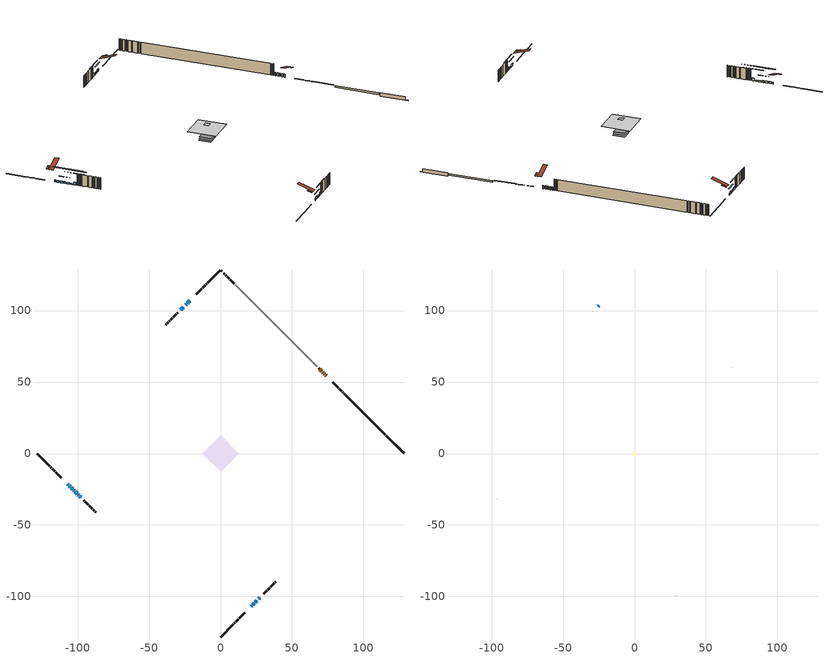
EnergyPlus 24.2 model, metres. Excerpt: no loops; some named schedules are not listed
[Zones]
conditioned space
 floor adiabatic (Floor2 construction): -4.8,0 0,4.8 4.8,0 0,-4.8 z0.61
 floor adiabatic (AdiabaticFloorConstruction): -12.67,0 0,12.67 12.67,0 0,-12.67 z5.49
 floor foundation (Slab1 construction): -5.38,0 0,5.38 5.38,0 0,-5.38 z-1.52
 floor foundation (Slab2 construction): -4.8,0.03 -0.03,4.8 4.8,-0.03 0.03,-4.8 z-0.65
 floor foundation (Slab3 construction): -1.49,0 0,1.49 1.49,0 0,-1.49 z0
 wall outside (RimJoist1 construction): 0,-128.34 8.91,-119.43 / -128.34,0 -119.43,-8.91 / 0,128.34 -8.91,119.43 / 95.48,32.85 86.58,41.76 z0.61:0.91
 wall outside (RimJoist3 construction): 9.56,-118.77 9.91,-118.42 / -118.77,-9.56 -118.42,-9.91 / -9.56,118.77 -9.91,118.42 / 85.92,42.42 85.57,42.76 z0.61:0.91
 wall outside (RimJoist4 construction): 10.57,-117.77 12.54,-115.8 / -117.77,-10.57 -115.8,-12.54 / -10.57,117.77 -12.54,115.8 / 84.92,43.42 82.95,45.39 z0.61:0.91
 wall outside (RimJoist5 construction): 13.19,-115.14 17.13,-111.21 / -115.14,-13.19 -111.21,-17.13 / -13.19,115.14 -17.13,111.21 / 82.29,46.05 78.36,49.98 z0.61:0.91
 wall outside (AdiabaticWallConstruction 1): 74.03,54.3 73.68,54.65 / 73.03,55.31 72.51,55.82 / 71.86,56.48 71.64,56.7 / 70.98,57.35 70.6,57.73 / 69.95,58.39 69.57,58.77 z0.61:2.64
 wall outside (AdiabaticWallConstruction): 21.45,-106.88 21.78,-106.56 / -101.56,-26.77 -100.27,-28.07 z0.61:1.53; -21.45,106.88 -22.07,106.27 / -106.88,-21.45 -106.56,-21.78 / -105.9,-22.43 -104.93,-23.4 / -104.27,-24.06 -103.3,-25.03 / -102.65,-25.69 -102.22,-26.12 / -23.92,104.42 -24.24,104.09 / -25.88,102.46 -26.26,102.08 / 25.15,-103.19 25.38,-102.96 / 26.03,-102.3 26.08,-102.25 z0.61:1.83; -22.72,105.61 -23.26,105.07 / 22.43,-105.9 23.51,-104.82 / -26.91,101.42 -27.88,100.45 / -98.31,-30.03 -97.59,-30.75 z0.61:2.44; 24.17,-104.17 24.49,-103.84 z0.61:1.07; -99.61,-28.72 -98.96,-29.37 z0.61:1.22; 26.74,-101.6 27.38,-100.95 z0.61:2.74
 wall outside (Wall10 construction): 28.04,-100.3 28.08,-100.25 / -96.93,-31.4 -96.89,-31.44 / -28.54,99.8 -28.58,99.76 / 68.91,59.42 68.87,59.47 z0.61:7.93
 wall outside (Wall1 construction): 29.4,-98.94 29.69,-98.64 / -95.57,-32.76 -95.28,-33.06 / -29.9,98.44 -30.19,98.14 / 9.74,118.6 9.44,118.89 z0.61:7.93
 wall outside (Wall2 construction): 30.35,-97.98 32.44,-95.89 / -94.62,-33.71 -92.53,-35.8 / -30.85,97.49 -32.94,95.4 / 8.78,119.55 6.69,121.64 z0.61:7.93
 wall outside (Wall3 construction): 33.1,-95.24 34.43,-93.9 / -91.87,-36.46 -90.54,-37.79 / -33.6,94.74 -34.93,93.41 / 6.04,122.3 4.7,123.63 z0.61:7.93
 wall outside (Wall4 construction): 35.09,-93.25 35.35,-92.99 / -89.88,-38.45 -89.62,-38.71 / -35.59,92.75 -35.85,92.49 / 4.05,124.29 3.79,124.55 z0.61:7.93
 wall outside (Wall6 construction): 36,-92.33 36.75,-91.58 / -88.97,-39.37 -88.22,-40.11 / -36.5,91.83 -37.25,91.09 / 3.13,125.2 2.38,125.95 z0.61:7.93
 wall outside (Wall8 construction): 37.41,-90.93 37.67,-90.67 / -87.56,-40.77 -87.3,-41.03 / -37.91,90.43 -38.17,90.17 / 1.73,126.61 1.47,126.87 z0.61:7.93
 wall outside (Wall9 construction): 38.32,-90.01 38.48,-89.86 / -86.65,-41.69 -86.49,-41.84 / -38.82,89.51 -38.98,89.36 / 0.81,127.53 0.66,127.68 z0.61:7.93
 wall foundation (FoundationWall1 construction): 115.98,12.36,-1.52 115.98,12.36,0.61 127.1,1.24,0.61 127.1,1.24,-1.29 128.34,0,-1.29 128.34,0,-1.52
 wall foundation (FoundationWall2 construction): 115.32,13.01 96.14,32.19 z-0.65:0.35
 wall adiabatic (Wall12 construction): 67.55,60.78 10.39,117.94 z0.61:7.93
 window (WindowConstruction): 21.45,-106.88 21.78,-106.56 z0.61:1.52
 window (WindowConstruction 14): -21.45,106.88 -22.06,106.27 z0.61:1.83
 window (WindowConstruction 15): -106.88,-21.45 -106.56,-21.78 z0.61:1.83
 window (WindowConstruction 5): -105.9,-22.43 -104.93,-23.4 z0.61:1.83
 window (WindowConstruction 6): -104.27,-24.06 -103.3,-25.03 z0.61:1.83
 window (WindowConstruction 7): -22.72,105.61 -23.26,105.07 z0.61:2.44
 window (WindowConstruction 8): 22.43,-105.9 23.51,-104.82 z0.61:2.44
 window (WindowConstruction 9): -102.65,-25.69 -102.22,-26.12 z0.61:1.83
 window (WindowConstruction 10): -23.92,104.42 -24.24,104.09 z0.61:1.83
 window (WindowConstruction 1): 24.17,-104.17 24.49,-103.84 z0.61:1.07
 window (WindowConstruction 16): -101.56,-26.78 -100.27,-28.07 z0.61:1.52
 window (WindowConstruction 17): -99.61,-28.73 -98.96,-29.37 z0.61:1.22
 window (WindowConstruction 11): -25.88,102.46 -26.26,102.08 z0.61:1.83
 window (WindowConstruction 12): 25.15,-103.19 25.38,-102.96 z0.61:1.83
 window (WindowConstruction 13): 26.03,-102.3 26.08,-102.26 z0.61:1.83
 window (WindowConstruction 2): -26.91,101.42 -27.88,100.45 z0.61:2.44
 window (WindowConstruction 3): 26.74,-101.6 27.38,-100.95 z0.61:2.74
 window (WindowConstruction 4): -98.31,-30.03 -97.59,-30.75 z0.61:2.44
 door (Door): 74.03,54.31 73.68,54.65 z0.61:2.64
 door (Door 1): 73.03,55.31 72.52,55.82 z0.61:2.64
 door (Door 2): 71.86,56.48 71.64,56.7 z0.61:2.64
 door (Door 3): 70.98,57.35 70.6,57.73 z0.61:2.64
 door (Door 4): 69.95,58.39 69.57,58.77 z0.61:2.64
 ceiling adiabatic (AdiabaticFloorConstruction): 0,-12.67 12.67,0 0,12.67 -12.67,0 z5.49
 roof outside (Roof2 construction): 20.8,-107.54,7.93 13.8,-100.54,11.22 11.96,-102.39,11.22 18.95,-109.38,7.93; -107.54,-20.8,7.93 -100.54,-13.8,11.22 -102.39,-11.96,11.22 -109.38,-18.95,7.93; -20.8,107.54,7.93 -13.8,100.54,11.22 -11.96,102.39,11.22 -18.95,109.38,7.93; 74.69,53.65,7.93 67.69,46.65,11.22 69.53,44.81,11.22 76.53,51.8,7.93
attic - vented
 floor to conditioned space (Floor1 construction Reversed): -2,0 0,2 2,0 0,-2 z7.93
 wall outside (AdiabaticWallConstruction): -24.9,103.44 -25.22,103.11 z0.61:1.83
 wall outside (Wall11 construction): 28.74,-99.6 28.74,-99.59 / -96.23,-32.1 -96.23,-32.11 / -29.24,99.1 -29.24,99.09 / 68.21,60.12 68.21,60.13 z0.61:7.93
 window (WindowConstruction 18): -24.9,103.44 -25.22,103.11 z0.61:1.83
 roof outside (Roof1 construction): 18.3,-110.04,7.93 16.35,-108.09,8.84 15.84,-108.6,8.84 17.78,-110.55,7.93; -110.04,-18.3,7.93 -108.09,-16.35,8.84 -108.6,-15.84,8.84 -110.55,-17.78,7.93; -18.3,110.04,7.93 -16.35,108.09,8.84 -15.84,108.6,8.84 -17.78,110.55,7.93; 77.19,51.15,7.93 75.24,49.2,8.84 75.75,48.69,8.84 77.7,50.64,7.93
shading: 21.92,-106.42 21.31,-107.02 21.6,-107.31 22.21,-106.71 z1.73; -25.36,102.98 -20.62,107.71 -20.91,108 -25.65,103.27 z5.41; 25.61,-102.72 20.33,-108 20.63,-108.29 25.9,-103.02 z5.41; -100.12,-28.22 -104.75,-23.59 -105.04,-23.88 -100.41,-28.51 z4.8; 24.63,-103.7 24.03,-104.31 24.32,-104.6 24.93,-103.99 z1.27; -94.11,-34.23 -107.72,-20.62 -108.01,-20.91 -94.4,-34.52 z10.24; -92.8,-35.53 -105.77,-22.57 -106.06,-22.86 -93.09,-35.82 z9.93; -31.93,96.41 -22.87,105.47 -23.16,105.76 -32.22,96.7 z8.16; 31.43,-96.91 22.69,-105.64 22.98,-105.94 31.72,-97.2 z8.46; -93.54,-34.79 -102.35,-25.98 -102.64,-26.27 -93.83,-35.08 z8.16
[Building]
Building 1: Terrain=Suburbs
[Site:Location]
Erieau AUT_ON: Latitude {deg}=42.25; Longitude {deg}=-81.9; Time Zone {hr}=-5; Elevation {m}=178; Keep Site Location Information=Yes
[Site:GroundTemperature:Shallow]
5.2292, 3.30147, 3.1471, 4.0619, 7.73432, 11.3896, 14.5586, 16.5661, 16.7366, 15.1039, 12.0157, 8.47254
[Site:WaterMainsTemperature]
Calculation Method=Schedule; Temperature Schedule=mains temperature schedule
[Material] Roughness=Rough; Thermal Absorptance=0.9
Name | Thickness {m} | Conductivity {W/m-K} | Density {kg/m3} | Specific Heat {J/kg-K} | Solar Absorptance | Visible Absorptance
asphalt or fiberglass shingles | 0.00635 | 0.162714 | 1121.4 | 1465.45 | 0.4 | 0.4
ceiling loosefill ins | 0.0846667 | 0.0480833 | 16.02 | 1046.75 | 0.7 | 0.7
ceiling stud and cavity | 0.1397 | 0.106636 | 65.682 | 1177.47 | 0.7 | 0.7
concrete 4.0 in. | 0.1016 | 1.803125 | 2242.8 | 837.4 | 0.7 | 0.7
concrete 8.0 in. | 0.2032 | 1.803125 | 2242.8 | 837.4 | 0.7 | 0.7
door material | 0.04445 | 0.053851 | 512.64 | 1214.23 | 0.7 | 0.7
door material 1 | 0.04445 | 0.188738 | 512.64 | 1214.23 | 0.7 | 0.7
exterior vertical ins | 0.0163587 | 0.029427 | 32.04 | 1214.23 | 0.7 | 0.7
exterior vertical ins 1 | 0.00108814 | 0.029427 | 32.04 | 1214.23 | 0.7 | 0.7
floor covering | 0.0127 | 9.015625 | 54.468 | 1339.84 | 0.6 | 0.6
floor covering 1 | 0.0127 | 0.0433444 | 54.468 | 1339.84 | 0.6 | 0.6
floor rigid ins; wall rigid ins | 0.512978 | 0.029427 | 32.04 | 1214.23 | 0.7 | 0.7
floor stud and cavity | 0.0889 | 0.259977 | 50.32683 | 1063.81 | 0.7 | 0.7
floor stud and cavity 1 | 0.1397 | 1.75129 | 37.0049 | 1207.88 | 0.7 | 0.7
furniture material conditioned space 1 | 0.1524 | 0.115458 | 640.8 | 1214.23 | 0.6 | 0.6
gypsum board | 0.0127 | 0.160291 | 801 | 837.4 | 0.6 | 0.6
gypsum board 1 | 0.0127 | 0.160291 | 801 | 837.4 | 0.7 | 0.7
osb sheathing 0.5 in. | 0.0127 | 0.115458 | 512.64 | 1214.23 | 0.7 | 0.7
osb sheathing 0.5 in. 1 | 0.0127 | 0.115458 | 512.64 | 1214.23 | 0.74 | 0.74
osb sheathing 0.75 in. | 0.01905 | 0.115458 | 512.64 | 1214.23 | 0.7 | 0.7
osb sheathing 2.0 in. | 0.0508 | 0.115458 | 512.64 | 1214.23 | 0.7 | 0.7
rim joist rigid ins | 0.051816 | 0.029427 | 32.04 | 1214.23 | 0.7 | 0.7
rim joist stud and cavity | 0.0508 | 0.177588 | 50.32683 | 1063.81 | 0.6 | 0.6
rim joist stud and cavity 1 | 0.0508 | 0.107068 | 50.32683 | 1063.81 | 0.6 | 0.6
rim joist stud and cavity 2 | 0.0508 | 0.315026 | 125.044 | 1163.47 | 0.6 | 0.6
rim joist stud and cavity 3 | 0.0508 | 0.194335 | 50.32683 | 1063.81 | 0.6 | 0.6
roof stud and cavity | 0.2032 | 4.30861 | 78.34581 | 1123.46 | 0.7 | 0.7
wall stud and cavity | 0.1397 | 0.435945 | 139.0536 | 1170.24 | 0.7 | 0.7
wall stud and cavity 1 | 0.1397 | 0.445742 | 139.0536 | 1170.24 | 0.7 | 0.7
wall stud and cavity 10 | 0.0889 | 0.380278 | 52.3479 | 1209.89 | 0.7 | 0.7
wall stud and cavity 11 | 0.0889 | 0.391764 | 83.0341 | 1211.67 | 0.7 | 0.7
wall stud and cavity 2 | 0.1397 | 1.417 | 139.0536 | 1170.24 | 0.7 | 0.7
wall stud and cavity 3 | 0.1397 | 1.08697 | 139.0536 | 1170.24 | 0.7 | 0.7
wall stud and cavity 4 | 0.1397 | 1.36813 | 139.0536 | 1170.24 | 0.7 | 0.7
wall stud and cavity 5 | 0.1397 | 0.413238 | 139.0536 | 1170.24 | 0.7 | 0.7
wall stud and cavity 6 | 0.1397 | 1.10207 | 139.0536 | 1170.24 | 0.7 | 0.7
wall stud and cavity 7 | 0.1397 | 0.901667 | 139.0536 | 1170.24 | 0.7 | 0.7
wall stud and cavity 8 | 0.0889 | 6.9971 | 50.32683 | 1063.81 | 0.6 | 0.6
wall stud and cavity 9 | 0.1397 | 0.534134 | 139.0536 | 1170.24 | 0.7 | 0.7
wood siding | 0.0254 | 0.102417 | 544.68 | 1172.36 | 0.74 | 0.74
wood siding 1 | 0.00254 | 0.102417 | 544.68 | 1172.36 | 0.74 | 0.74
wood siding 2; wood siding 3; wood siding 4 | 0.0254 | 0.102417 | 544.68 | 1172.36 | 0.7 | 0.7
[WindowMaterial:SimpleGlazingSystem]
Name | U-Factor {W/m2-K} | Solar Heat Gain Coefficient
WindowMaterial | 3.05136 | 0.42
WindowMaterial 1 | 3.0911 | 0.3
WindowMaterial 10 | 3.02751 | 0.48
WindowMaterial 11 | 5.16812 | 0.65
WindowMaterial 12 | 4.196042 | 0.44
WindowMaterial 13 | 2.958238 | 0.63
WindowMaterial 14 | 2.97868 | 0.61
WindowMaterial 15 | 3.02581 | 0.51
WindowMaterial 2 | 2.94631 | 0.61
WindowMaterial 3 | 3.026374 | 0.49
WindowMaterial 4 | 2.961077 | 0.59
WindowMaterial 5 | 2.96732 | 0.58
WindowMaterial 6 | 3.029213 | 0.48
WindowMaterial 7 | 2.97981 | 0.56
WindowMaterial 8 | 3.01842 | 0.5
WindowMaterial 9 | 3.0383 | 0.46
[Construction]
AdiabaticFloorConstruction: floor stud and cavity 1, floor rigid ins, osb sheathing 0.75 in., floor covering 1
AdiabaticWallConstruction: wood siding 3, wall rigid ins, wall stud and cavity 10, gypsum board
AdiabaticWallConstruction 1: wood siding 4, wall rigid ins, wall stud and cavity 10, gypsum board
Door; Door 2; Door 3; Door 4: door material
Door 1: door material 1
Floor1 construction Reversed: gypsum board, ceiling stud and cavity, ceiling loosefill ins
Floor2 construction: floor stud and cavity, floor covering
FoundationWall1 construction: concrete 8.0 in., gypsum board 1
FoundationWall2 construction: concrete 8.0 in.
furniture construction conditioned space 1: furniture material conditioned space 1
PartitionWallConstruction: gypsum board, wall stud and cavity 11, gypsum board
RimJoist1 construction: wood siding 2, rim joist stud and cavity
RimJoist3 construction: wood siding 2, rim joist stud and cavity 1
RimJoist4 construction: wood siding 2, rim joist rigid ins, osb sheathing 2.0 in., rim joist stud and cavity 2
RimJoist5 construction: wood siding 2, rim joist stud and cavity 3
Roof1 construction: asphalt or fiberglass shingles
Roof2 construction: asphalt or fiberglass shingles, osb sheathing 0.75 in., roof stud and cavity, gypsum board
Slab1 construction; Slab2 construction; Slab3 construction: concrete 4.0 in.
Wall1 construction: wood siding, osb sheathing 0.5 in., wall stud and cavity, gypsum board
Wall10 construction: wood siding, osb sheathing 0.5 in., wall stud and cavity 7, gypsum board
Wall11 construction: wood siding 1, wall stud and cavity 8
Wall12 construction: osb sheathing 0.5 in. 1, wall stud and cavity 9, gypsum board
Wall2 construction: wood siding, osb sheathing 0.5 in., wall stud and cavity 1, gypsum board
Wall3 construction: wood siding, osb sheathing 0.5 in., wall stud and cavity 2, gypsum board
Wall4 construction: wood siding, osb sheathing 0.5 in., wall stud and cavity 3, gypsum board
Wall6 construction: wood siding, osb sheathing 0.5 in., wall stud and cavity 4, gypsum board
Wall8 construction: wood siding, osb sheathing 0.5 in., wall stud and cavity 5, gypsum board
Wall9 construction: wood siding, osb sheathing 0.5 in., wall stud and cavity 6, gypsum board
WindowConstruction: WindowMaterial
WindowConstruction 1: WindowMaterial 1
WindowConstruction 10; WindowConstruction 17: WindowMaterial 9
WindowConstruction 11: WindowMaterial 10
WindowConstruction 12: WindowMaterial 11
WindowConstruction 13: WindowMaterial 12
WindowConstruction 14: WindowMaterial 13
WindowConstruction 15; WindowConstruction 18: WindowMaterial 14
WindowConstruction 16: WindowMaterial 15
WindowConstruction 2: WindowMaterial 2
WindowConstruction 3: WindowMaterial 3
WindowConstruction 4: WindowMaterial 4
WindowConstruction 5: WindowMaterial 5
WindowConstruction 6: WindowMaterial 6
WindowConstruction 7; WindowConstruction 8: WindowMaterial 7
WindowConstruction 9: WindowMaterial 8
[Zone] Multiplier=1; Part of Total Floor Area=Yes
Name | Volume {m3}
attic - vented | 1.19033
conditioned space | 1165.9
[Space]
Name | Zone | Volume {m3}
attic - vented 1 | attic - vented | 1.19033
conditioned space 1 | conditioned space | 1165.9
[ZoneInfiltration:EffectiveLeakageArea]
infil attic - vented 1: Zone or Space=attic - vented 1; Schedule=Always On Discrete; Effective Air Leakage Area {cm2}=383.52; Stack Coefficient=0.000572606; Wind Coefficient=1.61677e-05
[ZoneMixing]
whole house fan mix: Zone or Space=attic - vented; Schedule=Always On Continuous; Design Flow Rate Calculation Method=Flow/Zone; Design Flow Rate {m3/s}=0; Source Zone or Space=conditioned space
[SurfaceProperty:ExposedFoundationPerimeter] Exposed Perimeter Calculation Method=TotalExposedPerimeter
Name | Total Exposed Perimeter {m}
Slab1 | 17.474
Slab2 | 27.127
Slab3 | 4.26699
[InternalMass] Zone or ZoneList=conditioned space; Space or SpaceList=conditioned space 1
Name | Construction | Surface Area {m2}
furniture mass conditioned space 1 | furniture construction conditioned space 1 | 190.148
partition wall mass | PartitionWallConstruction | 429.38
[Lights]
interior lighting: Zone or ZoneList or Space or SpaceList=conditioned space 1; Schedule=interior lighting schedule; Design Level Calculation Method=LightingLevel; Lighting Level {W}=343.2; Return Air Fraction=0; Fraction Radiant=0.6; Fraction Visible=0.2; Fraction Replaceable=1
[People]
occupants: Zone or ZoneList or Space or SpaceList=conditioned space 1; Number of People Schedule=occupants schedule; Number of People Calculation Method=People; Number of People=3; Fraction Radiant=0.314171; Sensible Heat Fraction=0.56303; Activity Level Schedule=occupants activity schedule; Carbon Dioxide Generation Rate {m3/s-W}=0; Enable ASHRAE 55 Comfort Warnings=No; Mean Radiant Temperature Calculation Type=EnclosureAveraged
[ElectricEquipment] Zone or ZoneList or Space or SpaceList=conditioned space 1; Design Level Calculation Method=EquipmentLevel
Name | Schedule | Design Level {W} | Fraction Latent | Fraction Radiant | Fraction Lost
clothes dryer | clothes dryer schedule | 140.772 | 0.015 | 0.081 | 0.85
clothes washer | clothes washer schedule | 32.1985 | 0.03 | 0.162 | 0.7
cooking range | cooking range schedule | 208.969 | 0.08 | 0.432 | 0.2
dishwasher | dishwasher schedule | 66.8632 | 0.3 | 0.18 | 0.4
fridge | fridge schedule | 72.9452 | 0 | 0.6 | 0
mech vent bath fan 0 | mech vent bath fan 0 schedule | 50.2 | 0 | 0 | 1
mech vent house fan | mech vent house fan schedule | 0 | 0 | 0 | 1
mech vent house fan cfis | mech vent house fan cfis schedule | 0 | 0 | 0 | 0
mech vent range fan 0 | mech vent range fan 0 schedule | 57 | 0 | 0 | 1
misc plug loads | misc plug loads schedule | 494.7 | 0.045 | 0.513 | 0.1
whole house fan | Always On Discrete | 0 | 0 | 0 | 1
[OtherEquipment] Zone or ZoneList or Space or SpaceList=conditioned space 1; Design Level Calculation Method=EquipmentLevel
Name | Fuel Type | Schedule | Design Level {W} | Fraction Latent | Fraction Radiant | Fraction Lost
clothes dryer 1 | Electricity | clothes dryer schedule | 0 | 0.015 | 0.081 | 0.85
cooking range 1 | Electricity | cooking range schedule | 0 | 0.08 | 0.432 | 0.2
general water use latent | None | general water use schedule | 59.3978 | 1 | 0 | 0
general water use sensible | None | general water use schedule | -58.539 | 0 | 0.6 | 0
mech vent house fan latent load | None | Always On Discrete | 0 | 1 | 0 | 0
mech vent house fan sensible load | None | Always On Discrete | 0 | 0 | 0 | 0
water heater energy adjustment1 | NaturalGas | Always On Discrete | 0.01 | 0 | 0 | 1
[ZoneInfiltration:DesignFlowRate] Zone or ZoneList or Space or SpaceList=conditioned space 1; Schedule=Always On Discrete; Design Flow Rate Calculation Method=Flow/Zone; Design Flow Rate {m3/s}=0
infil flow; natural vent flow; whole house fan flow
[Foundation:Kiva] Initial Indoor Air Temperature {C}=18; Wall Depth Below Slab {m}=0.2032
Name | Wall Height Above Grade {m} | Custom Block Material Name 1 | Custom Block Depth 1 {m} | Custom Block X Position 1 {m} | Custom Block Z Position 1 {m}
Foundation Kiva 1 | 0.609996 | exterior vertical ins | 2.13 | 0.2159 | 0
Foundation Kiva 2 | 0.350002 | exterior vertical ins 1 | 0.999988 | 0.2032 | 0
Foundation Kiva 3 | 0.1016
[Foundation:Kiva:Settings]
Soil Conductivity {W/m-K}=0.849921; Soil Density {kg/m3}=1842.3; Soil Specific Heat {J/kg-K}=418.7; Ground Solar Absorptivity=0.9; Ground Thermal Absorptivity=0.9; Ground Surface Roughness {m}=0.03; Far-Field Width {m}=40; Deep-Ground Boundary Condition=ZeroFlux; Deep-Ground Depth {m}=40; Minimum Cell Dimension {m}=0.2; Maximum Cell Growth Coefficient=3; Simulation Timestep=Timestep
[Exterior:Lights]
exterior lighting: Schedule=exterior lighting schedule; Design Level {W}=75.6
[Schedule:Constant]
Name | Hourly Value
Always On Continuous; mech vent house fan schedule; mech vent house fan cfis schedule; Always On Discrete | 1
occupants activity schedule | 117.228
fridge schedule | 0
[Schedule:Week:Daily]
interior lighting schedule Week Rule - Jan1-Jan27: interior lighting schedule day, interior lighting schedule day, interior lighting schedule day, interior lighting schedule day, interior lighting schedule day, interior lighting schedule day, interior lighting schedule day, interior lighting schedule default day, interior lighting schedule default day, interior lighting schedule default day, interior lighting schedule default day, interior lighting schedule default day
interior lighting schedule Week Rule - Jan28-Feb3: interior lighting schedule day, interior lighting schedule day, interior lighting schedule day, interior lighting schedule day, interior lighting schedule day 1, interior lighting schedule day 1, interior lighting schedule day 1, interior lighting schedule default day, interior lighting schedule default day, interior lighting schedule default day, interior lighting schedule default day, interior lighting schedule default day
interior lighting schedule Week Rule - Feb4-Feb24: interior lighting schedule day 1, interior lighting schedule day 1, interior lighting schedule day 1, interior lighting schedule day 1, interior lighting schedule day 1, interior lighting schedule day 1, interior lighting schedule day 1, interior lighting schedule default day, interior lighting schedule default day, interior lighting schedule default day, interior lighting schedule default day, interior lighting schedule default day
interior lighting schedule Week Rule - Feb25-Mar3: interior lighting schedule day 1, interior lighting schedule day 1, interior lighting schedule day 1, interior lighting schedule day 1, interior lighting schedule day 2, interior lighting schedule day 2, interior lighting schedule day 2, interior lighting schedule default day, interior lighting schedule default day, interior lighting schedule default day, interior lighting schedule default day, interior lighting schedule default day
interior lighting schedule Week Rule - Mar4-Mar31: interior lighting schedule day 2, interior lighting schedule day 2, interior lighting schedule day 2, interior lighting schedule day 2, interior lighting schedule day 2, interior lighting schedule day 2, interior lighting schedule day 2, interior lighting schedule default day, interior lighting schedule default day, interior lighting schedule default day, interior lighting schedule default day, interior lighting schedule default day
interior lighting schedule Week Rule - Apr1-Apr28: interior lighting schedule day 3, interior lighting schedule day 3, interior lighting schedule day 3, interior lighting schedule day 3, interior lighting schedule day 3, interior lighting schedule day 3, interior lighting schedule day 3, interior lighting schedule default day, interior lighting schedule default day, interior lighting schedule default day, interior lighting schedule default day, interior lighting schedule default day
interior lighting schedule Week Rule - Apr29-May5: interior lighting schedule day 3, interior lighting schedule day 3, interior lighting schedule day 4, interior lighting schedule day 4, interior lighting schedule day 4, interior lighting schedule day 4, interior lighting schedule day 4, interior lighting schedule default day, interior lighting schedule default day, interior lighting schedule default day, interior lighting schedule default day, interior lighting schedule default day
interior lighting schedule Week Rule - May6-May26: interior lighting schedule day 4, interior lighting schedule day 4, interior lighting schedule day 4, interior lighting schedule day 4, interior lighting schedule day 4, interior lighting schedule day 4, interior lighting schedule day 4, interior lighting schedule default day, interior lighting schedule default day, interior lighting schedule default day, interior lighting schedule default day, interior lighting schedule default day
interior lighting schedule Week Rule - May27-Jun2: interior lighting schedule day 4, interior lighting schedule day 4, interior lighting schedule day 4, interior lighting schedule day 4, interior lighting schedule day 4, interior lighting schedule day 5, interior lighting schedule day 5, interior lighting schedule default day, interior lighting schedule default day, interior lighting schedule default day, interior lighting schedule default day, interior lighting schedule default day
interior lighting schedule Week Rule - Jun3-Jun30: interior lighting schedule day 5, interior lighting schedule day 5, interior lighting schedule day 5, interior lighting schedule day 5, interior lighting schedule day 5, interior lighting schedule day 5, interior lighting schedule day 5, interior lighting schedule default day, interior lighting schedule default day, interior lighting schedule default day, interior lighting schedule default day, interior lighting schedule default day
interior lighting schedule Week Rule - Jul1-Jul28: interior lighting schedule day 6, interior lighting schedule day 6, interior lighting schedule day 6, interior lighting schedule day 6, interior lighting schedule day 6, interior lighting schedule day 6, interior lighting schedule day 6, interior lighting schedule default day, interior lighting schedule default day, interior lighting schedule default day, interior lighting schedule default day, interior lighting schedule default day
interior lighting schedule Week Rule - Jul29-Aug4: interior lighting schedule day 6, interior lighting schedule day 6, interior lighting schedule day 6, interior lighting schedule day 7, interior lighting schedule day 7, interior lighting schedule day 7, interior lighting schedule day 7, interior lighting schedule default day, interior lighting schedule default day, interior lighting schedule default day, interior lighting schedule default day, interior lighting schedule default day
interior lighting schedule Week Rule - Aug5-Aug25: interior lighting schedule day 7, interior lighting schedule day 7, interior lighting schedule day 7, interior lighting schedule day 7, interior lighting schedule day 7, interior lighting schedule day 7, interior lighting schedule day 7, interior lighting schedule default day, interior lighting schedule default day, interior lighting schedule default day, interior lighting schedule default day, interior lighting schedule default day
interior lighting schedule Week Rule - Aug26-Sep1: interior lighting schedule day 7, interior lighting schedule day 7, interior lighting schedule day 7, interior lighting schedule day 7, interior lighting schedule day 7, interior lighting schedule day 7, interior lighting schedule day 8, interior lighting schedule default day, interior lighting schedule default day, interior lighting schedule default day, interior lighting schedule default day, interior lighting schedule default day
interior lighting schedule Week Rule - Sep2-Sep29: interior lighting schedule day 8, interior lighting schedule day 8, interior lighting schedule day 8, interior lighting schedule day 8, interior lighting schedule day 8, interior lighting schedule day 8, interior lighting schedule day 8, interior lighting schedule default day, interior lighting schedule default day, interior lighting schedule default day, interior lighting schedule default day, interior lighting schedule default day
interior lighting schedule Week Rule - Sep30-Oct6: interior lighting schedule day 8, interior lighting schedule day 9, interior lighting schedule day 9, interior lighting schedule day 9, interior lighting schedule day 9, interior lighting schedule day 9, interior lighting schedule day 9, interior lighting schedule default day, interior lighting schedule default day, interior lighting schedule default day, interior lighting schedule default day, interior lighting schedule default day
interior lighting schedule Week Rule - Oct7-Oct27: interior lighting schedule day 9, interior lighting schedule day 9, interior lighting schedule day 9, interior lighting schedule day 9, interior lighting schedule day 9, interior lighting schedule day 9, interior lighting schedule day 9, interior lighting schedule default day, interior lighting schedule default day, interior lighting schedule default day, interior lighting schedule default day, interior lighting schedule default day
interior lighting schedule Week Rule - Oct28-Nov3: interior lighting schedule day 9, interior lighting schedule day 9, interior lighting schedule day 9, interior lighting schedule day 9, interior lighting schedule day 10, interior lighting schedule day 10, interior lighting schedule day 10, interior lighting schedule default day, interior lighting schedule default day, interior lighting schedule default day, interior lighting schedule default day, interior lighting schedule default day
interior lighting schedule Week Rule - Nov4-Nov24: interior lighting schedule day 10, interior lighting schedule day 10, interior lighting schedule day 10, interior lighting schedule day 10, interior lighting schedule day 10, interior lighting schedule day 10, interior lighting schedule day 10, interior lighting schedule default day, interior lighting schedule default day, interior lighting schedule default day, interior lighting schedule default day, interior lighting schedule default day
interior lighting schedule Week Rule - Nov25-Dec1: interior lighting schedule day 10, interior lighting schedule day 10, interior lighting schedule day 10, interior lighting schedule day 10, interior lighting schedule day 10, interior lighting schedule day 10, interior lighting schedule day 11, interior lighting schedule default day, interior lighting schedule default day, interior lighting schedule default day, interior lighting schedule default day, interior lighting schedule default day
interior lighting schedule Week Rule - Dec2-Dec31: interior lighting schedule day 11, interior lighting schedule day 11, interior lighting schedule day 11, interior lighting schedule day 11, interior lighting schedule day 11, interior lighting schedule day 11, interior lighting schedule day 11, interior lighting schedule default day, interior lighting schedule default day, interior lighting schedule default day, interior lighting schedule default day, interior lighting schedule default day
occupants schedule Week Rule - Jan1-Dec31: occupants schedule day, occupants schedule day, occupants schedule day, occupants schedule day, occupants schedule day, occupants schedule day, occupants schedule day, occupants schedule default day, occupants schedule default day, occupants schedule default day, occupants schedule default day, occupants schedule default day
clothes dryer schedule Week Rule - Jan1-Dec31: clothes dryer schedule day, clothes dryer schedule day, clothes dryer schedule day, clothes dryer schedule day, clothes dryer schedule day, clothes dryer schedule day, clothes dryer schedule day, clothes dryer schedule default day, clothes dryer schedule default day, clothes dryer schedule default day, clothes dryer schedule default day, clothes dryer schedule default day
clothes washer schedule Week Rule - Jan1-Dec31: clothes washer schedule day, clothes washer schedule day, clothes washer schedule day, clothes washer schedule day, clothes washer schedule day, clothes washer schedule day, clothes washer schedule day, clothes washer schedule default day, clothes washer schedule default day, clothes washer schedule default day, clothes washer schedule default day, clothes washer schedule default day
cooking range schedule Week Rule - Jan1-Dec31: cooking range schedule day, cooking range schedule day, cooking range schedule day, cooking range schedule day, cooking range schedule day, cooking range schedule day, cooking range schedule day, cooking range schedule default day, cooking range schedule default day, cooking range schedule default day, cooking range schedule default day, cooking range schedule default day
dishwasher schedule Week Rule - Jan1-Dec31: dishwasher schedule day, dishwasher schedule day, dishwasher schedule day, dishwasher schedule day, dishwasher schedule day, dishwasher schedule day, dishwasher schedule day, dishwasher schedule default day, dishwasher schedule default day, dishwasher schedule default day, dishwasher schedule default day, dishwasher schedule default day
mech vent bath fan 0 schedule Week Rule - Jan1-Dec31: mech vent bath fan 0 schedule day, mech vent bath fan 0 schedule day, mech vent bath fan 0 schedule day, mech vent bath fan 0 schedule day, mech vent bath fan 0 schedule day, mech vent bath fan 0 schedule day, mech vent bath fan 0 schedule day, mech vent bath fan 0 schedule default day, mech vent bath fan 0 schedule default day, mech vent bath fan 0 schedule default day, mech vent bath fan 0 schedule default day, mech vent bath fan 0 schedule default day
[Schedule:Year]
interior lighting schedule: interior lighting schedule Week Rule - Jan1-Jan27, 1, 1, 1, 27, interior lighting schedule Week Rule - Jan28-Feb3, 1, 28, 2, 3, interior lighting schedule Week Rule - Feb4-Feb24, 2, 4, 2, 24, interior lighting schedule Week Rule - Feb25-Mar3, 2, 25, 3, 3, interior lighting schedule Week Rule - Mar4-Mar31, 3, 4, 3, 31, interior lighting schedule Week Rule - Apr1-Apr28, 4, 1, 4, 28, interior lighting schedule Week Rule - Apr29-May5, 4, 29, 5, 5, interior lighting schedule Week Rule - May6-May26, 5, 6, 5, 26, interior lighting schedule Week Rule - May27-Jun2, 5, 27, 6, 2, interior lighting schedule Week Rule - Jun3-Jun30, 6, 3, 6, 30, interior lighting schedule Week Rule - Jul1-Jul28, 7, 1, 7, 28, interior lighting schedule Week Rule - Jul29-Aug4, 7, 29, 8, 4, interior lighting schedule Week Rule - Aug5-Aug25, 8, 5, 8, 25, interior lighting schedule Week Rule - Aug26-Sep1, 8, 26, 9, 1, interior lighting schedule Week Rule - Sep2-Sep29, 9, 2, 9, 29, interior lighting schedule Week Rule - Sep30-Oct6, 9, 30, 10, 6, interior lighting schedule Week Rule - Oct7-Oct27, 10, 7, 10, 27, interior lighting schedule Week Rule - Oct28-Nov3, 10, 28, 11, 3, interior lighting schedule Week Rule - Nov4-Nov24, 11, 4, 11, 24, interior lighting schedule Week Rule - Nov25-Dec1, 11, 25, 12, 1, interior lighting schedule Week Rule - Dec2-Dec31, 12, 2, 12, 31
occupants schedule: occupants schedule Week Rule - Jan1-Dec31, 1, 1, 12, 31
clothes dryer schedule: clothes dryer schedule Week Rule - Jan1-Dec31, 1, 1, 12, 31
clothes washer schedule: clothes washer schedule Week Rule - Jan1-Dec31, 1, 1, 12, 31
cooking range schedule: cooking range schedule Week Rule - Jan1-Dec31, 1, 1, 12, 31
dishwasher schedule: dishwasher schedule Week Rule - Jan1-Dec31, 1, 1, 12, 31
mech vent bath fan 0 schedule: mech vent bath fan 0 schedule Week Rule - Jan1-Dec31, 1, 1, 12, 31
mech vent range fan 0 schedule: mech vent range fan 0 schedule Week Rule - Jan1-Dec31, 1, 1, 12, 31
misc plug loads schedule: misc plug loads schedule Week Rule - Jan1-Dec31, 1, 1, 12, 31
general water use schedule: general water use schedule Week Rule - Jan1-Dec31, 1, 1, 12, 31
exterior lighting schedule: exterior lighting schedule Week Rule - Jan1-Jan27, 1, 1, 1, 27, exterior lighting schedule Week Rule - Jan28-Feb3, 1, 28, 2, 3, exterior lighting schedule Week Rule - Feb4-Feb24, 2, 4, 2, 24, exterior lighting schedule Week Rule - Feb25-Mar3, 2, 25, 3, 3, exterior lighting schedule Week Rule - Mar4-Mar31, 3, 4, 3, 31, exterior lighting schedule Week Rule - Apr1-Apr28, 4, 1, 4, 28, exterior lighting schedule Week Rule - Apr29-May5, 4, 29, 5, 5, exterior lighting schedule Week Rule - May6-May26, 5, 6, 5, 26, exterior lighting schedule Week Rule - May27-Jun2, 5, 27, 6, 2, exterior lighting schedule Week Rule - Jun3-Jun30, 6, 3, 6, 30, exterior lighting schedule Week Rule - Jul1-Jul28, 7, 1, 7, 28, exterior lighting schedule Week Rule - Jul29-Aug4, 7, 29, 8, 4, exterior lighting schedule Week Rule - Aug5-Aug25, 8, 5, 8, 25, exterior lighting schedule Week Rule - Aug26-Sep1, 8, 26, 9, 1, exterior lighting schedule Week Rule - Sep2-Sep29, 9, 2, 9, 29, exterior lighting schedule Week Rule - Sep30-Oct6, 9, 30, 10, 6, exterior lighting schedule Week Rule - Oct7-Oct27, 10, 7, 10, 27, exterior lighting schedule Week Rule - Oct28-Nov3, 10, 28, 11, 3, exterior lighting schedule Week Rule - Nov4-Nov24, 11, 4, 11, 24, exterior lighting schedule Week Rule - Nov25-Dec1, 11, 25, 12, 1, exterior lighting schedule Week Rule - Dec2-Dec31, 12, 2, 12, 31
[Schedule:Compact]
mains temperature schedule: Through: 01/01, For: AllDays, Until: 24:00, 8.89333, Through: 01/02, For: AllDays, Until: 24:00, 8.82722, Through: 01/03, For: AllDays, Until: 24:00, 8.76167, Through: 01/04, For: AllDays, Until: 24:00, 8.69778, Through: 01/05, For: AllDays, Until: 24:00, 8.635, Through: 01/06, For: AllDays, Until: 24:00, 8.57333, Through: 01/07, For: AllDays, Until: 24:00, 8.51333, Through: 01/08, For: AllDays, Until: 24:00, 8.455, Through: 01/09, For: AllDays, Until: 24:00, 8.39778, Through: 01/10, For: AllDays, Until: 24:00, 8.34167, Through: 01/11, For: AllDays, Until: 24:00, 8.28722, Through: 01/12, For: AllDays, Until: 24:00, 8.23444, Through: 01/13, For: AllDays, Until: 24:00, 8.18278, Through: 01/14, For: AllDays, Until: 24:00, 8.13222, Through: 01/15, For: AllDays, Until: 24:00, 8.08389, Through: 01/16, For: AllDays, Until: 24:00, 8.03667, Through: 01/17, For: AllDays, Until: 24:00, 7.99111, Through: 01/18, For: AllDays, Until: 24:00, 7.94667, Through: 01/19, For: AllDays, Until: 24:00, 7.90389, Through: 01/20, For: AllDays, Until: 24:00, 7.86278, Through: 01/21, For: AllDays, Until: 24:00, 7.82333, Through: 01/22, For: AllDays, Until: 24:00, 7.78556, Through: 01/23, For: AllDays, Until: 24:00, 7.74889, Through: 01/24, For: AllDays, Until: 24:00, 7.71444, Through: 01/25, For: AllDays, Until: 24:00, 7.68111, Through: 01/26, For: AllDays, Until: 24:00, 7.64944, Through: 01/27, For: AllDays, Until: 24:00, 7.61944, Through: 01/28, For: AllDays, Until: 24:00, 7.59111, Through: 01/29, For: AllDays, Until: 24:00, 7.56444, Through: 01/30, For: AllDays, Until: 24:00, 7.53944, Through: 01/31, For: AllDays, Until: 24:00, 7.51611, Through: 02/01, For: AllDays, Until: 24:00, 7.49444, Through: 02/02, For: AllDays, Until: 24:00, 7.47389, Through: 02/03, For: AllDays, Until: 24:00, 7.45556, Through: 02/04, For: AllDays, Until: 24:00, 7.43889, Through: 02/05, For: AllDays, Until: 24:00, 7.42389, Through: 02/06, For: AllDays, Until: 24:00, 7.41056, Through: 02/07, For: AllDays, Until: 24:00, 7.39889, Through: 02/08, For: AllDays, Until: 24:00, 7.38833, Through: 02/09, For: AllDays, Until: 24:00, 7.38, Through: 02/10, For: AllDays, Until: 24:00, 7.37389, Through: 02/11, For: AllDays, Until: 24:00, 7.36889, Through: 02/12, For: AllDays, Until: 24:00, 7.36556, Through: 02/13, For: AllDays, Until: 24:00, 7.36389, Through: 02/14, For: AllDays, Until: 24:00, 7.36389, Through: 02/15, For: AllDays, Until: 24:00, 7.36611, Through: 02/16, For: AllDays, Until: 24:00, 7.36944, Through: 02/17, For: AllDays, Until: 24:00, 7.375, Through: 02/18, For: AllDays, Until: 24:00, 7.38167, Through: 02/19, For: AllDays, Until: 24:00, 7.39056, Through: 02/20, For: AllDays, Until: 24:00, 7.40056, Through: 02/21, For: AllDays, Until: 24:00, 7.41278, Through: 02/22, For: AllDays, Until: 24:00, 7.42667, Through: 02/23, For: AllDays, Until: 24:00, 7.44222, Through: 02/24, For: AllDays, Until: 24:00, 7.45889, Through: 02/25, For: AllDays, Until: 24:00, 7.47778, Through: 02/26, For: AllDays, Until: 24:00, 7.49833, Through: 02/27, For: AllDays, Until: 24:00, 7.52056, Through: 02/28, For: AllDays, Until: 24:00, 7.54444, Through: 03/01, For: AllDays, Until: 24:00, 7.56944, Through: 03/02, For: AllDays, Until: 24:00, 7.59667, Through: 03/03, For: AllDays, Until: 24:00, 7.62556, Through: 03/04, For: AllDays, Until: 24:00, 7.65556, Through: 03/05, For: AllDays, Until: 24:00, 7.68778, Through: 03/06, For: AllDays, Until: 24:00, 7.72111, Through: 03/07, For: AllDays, Until: 24:00, 7.75611, Through: 03/08, For: AllDays, Until: 24:00, 7.79278, Through: 03/09, For: AllDays, Until: 24:00, 7.83111, Through: 03/10, For: AllDays, Until: 24:00, 7.87111, Through: 03/11, For: AllDays, Until: 24:00, 7.91222, Through: 03/12, For: AllDays, Until: 24:00, 7.95556, Through: 03/13, For: AllDays, Until: 24:00, 8, Through: 03/14, For: AllDays, Until: 24:00, 8.04556, Through: 03/15, For: AllDays, Until: 24:00, 8.09333, Through: 03/16, For: AllDays, Until: 24:00, 8.14222, Through: 03/17, For: AllDays, Until: 24:00, 8.19278, Through: 03/18, For: AllDays, Until: 24:00, 8.24444, Through: 03/19, For: AllDays, Until: 24:00, 8.29778, Through: 03/20, For: AllDays, Until: 24:00, 8.35278, Through: 03/21, For: AllDays, Until: 24:00, 8.40889, Through: 03/22, For: AllDays, Until: 24:00, 8.46611, Through: 03/23, For: AllDays, Until: 24:00, 8.52556, Through: 03/24, For: AllDays, Until: 24:00, 8.58556, Through: 03/25, For: AllDays, Until: 24:00, 8.64722, Through: 03/26, For: AllDays, Until: 24:00, 8.71, Through: 03/27, For: AllDays, Until: 24:00, 8.77444, Through: 03/28, For: AllDays, Until: 24:00, 8.84, Through: 03/29, For: AllDays, Until: 24:00, 8.90667, Through: 03/30, For: AllDays, Until: 24:00, 8.975, Through: 03/31, For: AllDays, Until: 24:00, 9.04389, Through: 04/01, For: AllDays, Until: 24:00, 9.11444, Through: 04/02, For: AllDays, Until: 24:00, 9.18611, Through: 04/03, For: AllDays, Until: 24:00, 9.25889, Through: 04/04, For: AllDays, Until: 24:00, 9.33278, Through: 04/05, For: AllDays, Until: 24:00, 9.40833, Through: 04/06, For: AllDays, Until: 24:00, 9.48444, Through: 04/07, For: AllDays, Until: 24:00, 9.56167, Through: 04/08, For: AllDays, Until: 24:00, 9.64, Through: 04/09, For: AllDays, Until: 24:00, 9.71889, Through: 04/10, For: AllDays, Until: 24:00, 9.79944, Through: 04/11, For: AllDays, Until: 24:00, 9.88056, Through: 04/12, For: AllDays, Until: 24:00, 9.96333, Through: 04/13, For: AllDays, Until: 24:00, 10.0461, Through: 04/14, For: AllDays, Until: 24:00, 10.1306, Through: 04/15, For: AllDays, Until: 24:00, 10.2156, Through: 04/16, For: AllDays, Until: 24:00, 10.3011, Through: 04/17, For: AllDays, Until: 24:00, 10.3878, Through: 04/18, For: AllDays, Until: 24:00, 10.4756, Through: 04/19, For: AllDays, Until: 24:00, 10.5639, Through: 04/20, For: AllDays, Until: 24:00, 10.6528, Through: 04/21, For: AllDays, Until: 24:00, 10.7422, Through: 04/22, For: AllDays, Until: 24:00, 10.8328, Through: 04/23, For: AllDays, Until: 24:00, 10.9239, Through: 04/24, For: AllDays, Until: 24:00, 11.0156, Through: 04/25, For: AllDays, Until: 24:00, 11.1083, Through: 04/26, For: AllDays, Until: 24:00, 11.2011, Through: 04/27, For: AllDays, Until: 24:00, 11.295, Through: 04/28, For: AllDays, Until: 24:00, 11.3889, Through: 04/29, For: AllDays, Until: 24:00, 11.4833, Through: 04/30, For: AllDays, Until: 24:00, 11.5783, Through: 05/01, For: AllDays, Until: 24:00, 11.6739, Through: 05/02, For: AllDays, Until: 24:00, 11.77, Through: 05/03, For: AllDays, Until: 24:00, 11.8661, Through: 05/04, For: AllDays, Until: 24:00, 11.9633, Through: 05/05, For: AllDays, Until: 24:00, 12.06, Through: 05/06, For: AllDays, Until: 24:00, 12.1578, Through: 05/07, For: AllDays, Until: 24:00, 12.255, Through: 05/08, For: AllDays, Until: 24:00, 12.3533, Through: 05/09, For: AllDays, Until: 24:00, 12.4511, Through: 05/10, For: AllDays, Until: 24:00, 12.5494, Through: 05/11, For: AllDays, Until: 24:00, 12.6483, Through: 05/12, For: AllDays, Until: 24:00, 12.7467, Through: 05/13, For: AllDays, Until: 24:00, 12.8456, Through: 05/14, For: AllDays, Until: 24:00, 12.9444, Through: 05/15, For: AllDays, Until: 24:00, 13.0433, Through: 05/16, For: AllDays, Until: 24:00, 13.1422, Through: 05/17, For: AllDays, Until: 24:00, 13.2411, Through: 05/18, For: AllDays, Until: 24:00, 13.34, Through: 05/19, For: AllDays, Until: 24:00, 13.4383, Through: 05/20, For: AllDays, Until: 24:00, 13.5372, Through: 05/21, For: AllDays, Until: 24:00, 13.6356, Through: 05/22, For: AllDays, Until: 24:00, 13.7339, Through: 05/23, For: AllDays, Until: 24:00, 13.8322, Through: 05/24, For: AllDays, Until: 24:00, 13.9306, Through: 05/25, For: AllDays, Until: 24:00, 14.0283, Through: 05/26, For: AllDays, Until: 24:00, 14.1256, Through: 05/27, For: AllDays, Until: 24:00, 14.2228, Through: 05/28, For: AllDays, Until: 24:00, 14.3194, Through: 05/29, For: AllDays, Until: 24:00, 14.4161, Through: 05/30, For: AllDays, Until: 24:00, 14.5122, Through: 05/31, For: AllDays, Until: 24:00, 14.6078, Through: 06/01, For: AllDays, Until: 24:00, 14.7033, Through: 06/02, For: AllDays, Until: 24:00, 14.7978, Through: 06/03, For: AllDays, Until: 24:00, 14.8922, Through: 06/04, For: AllDays, Until: 24:00, 14.9861, Through: 06/05, For: AllDays, Until: 24:00, 15.0789, Through: 06/06, For: AllDays, Until: 24:00, 15.1717, Through: 06/07, For: AllDays, Until: 24:00, 15.2639, Through: 06/08, For: AllDays, Until: 24:00, 15.355, Through: 06/09, For: AllDays, Until: 24:00, 15.4456, Through: 06/10, For: AllDays, Until: 24:00, 15.5356, Through: 06/11, For: AllDays, Until: 24:00, 15.625, Through: 06/12, For: AllDays, Until: 24:00, 15.7139, Through: 06/13, For: AllDays, Until: 24:00, 15.8017, Through: 06/14, For: AllDays, Until: 24:00, 15.8883, Through: 06/15, For: AllDays, Until: 24:00, 15.9744, Through: 06/16, For: AllDays, Until: 24:00, 16.06, Through: 06/17, For: AllDays, Until: 24:00, 16.1444, Through: 06/18, For: AllDays, Until: 24:00, 16.2278, Through: 06/19, For: AllDays, Until: 24:00, 16.3106, Through: 06/20, For: AllDays, Until: 24:00, 16.3922, Through: 06/21, For: AllDays, Until: 24:00, 16.4728, Through: 06/22, For: AllDays, Until: 24:00, 16.5522, Through: 06/23, For: AllDays, Until: 24:00, 16.6311, Through: 06/24, For: AllDays, Until: 24:00, 16.7089, Through: 06/25, For: AllDays, Until: 24:00, 16.7856, Through: 06/26, For: AllDays, Until: 24:00, 16.8606, Through: 06/27, For: AllDays, Until: 24:00, 16.935, Through: 06/28, For: AllDays, Until: 24:00, 17.0083, Through: 06/29, For: AllDays, Until: 24:00, 17.0806, Through: 06/30, For: AllDays, Until: 24:00, 17.1511, Through: 07/01, For: AllDays, Until: 24:00, 17.2211, Through: 07/02, For: AllDays, Until: 24:00, 17.2894, Through: 07/03, For: AllDays, Until: 24:00, 17.3567, Through: 07/04, For: AllDays, Until: 24:00, 17.4228, Through: 07/05, For: AllDays, Until: 24:00, 17.4878, Through: 07/06, For: AllDays, Until: 24:00, 17.5511, Through: 07/07, For: AllDays, Until: 24:00, 17.6133, Through: 07/08, For: AllDays, Until: 24:00, 17.6739, Through: 07/09, For: AllDays, Until: 24:00, 17.7333, Through: 07/10, For: AllDays, Until: 24:00, 17.7911, Through: 07/11, For: AllDays, Until: 24:00, 17.8478, Through: 07/12, For: AllDays, Until: 24:00, 17.9033, Through: 07/13, For: AllDays, Until: 24:00, 17.9572, Through: 07/14, For: AllDays, Until: 24:00, 18.0094, Through: 07/15, For: AllDays, Until: 24:00, 18.0606, Through: 07/16, For: AllDays, Until: 24:00, 18.11, Through: 07/17, For: AllDays, Until: 24:00, 18.1578, Through: 07/18, For: AllDays, Until: 24:00, 18.2044, Through: 07/19, For: AllDays, Until: 24:00, 18.2494, Through: 07/20, For: AllDays, Until: 24:00, 18.2928, Through: 07/21, For: AllDays, Until: 24:00, 18.335, Through: 07/22, For: AllDays, Until: 24:00, 18.3756, Through: 07/23, For: AllDays, Until: 24:00, 18.4139, Through: 07/24, For: AllDays, Until: 24:00, 18.4517, Through: 07/25, For: AllDays, Until: 24:00, 18.4872, Through: 07/26, For: AllDays, Until: 24:00, 18.5211, Through: 07/27, For: AllDays, Until: 24:00, 18.5539, Through: 07/28, For: AllDays, Until: 24:00, 18.5844, Through: 07/29, For: AllDays, Until: 24:00, 18.6139, Through: 07/30, For: AllDays, Until: 24:00, 18.6417, Through: 07/31, For: AllDays, Until: 24:00, 18.6678, Through: 08/01, For: AllDays, Until: 24:00, 18.6917, Through: 08/02, For: AllDays, Until: 24:00, 18.7144, Through: 08/03, For: AllDays, Until: 24:00, 18.7356, Through: 08/04, For: AllDays, Until: 24:00, 18.755, Through: 08/05, For: AllDays, Until: 24:00, 18.7728, Through: 08/06, For: AllDays, Until: 24:00, 18.7889, Through: 08/07, For: AllDays, Until: 24:00, 18.8028, Through: 08/08, For: AllDays, Until: 24:00, 18.8156, Through: 08/09, For: AllDays, Until: 24:00, 18.8267, Through: 08/10, For: AllDays, Until: 24:00, 18.8361, Through: 08/11, For: AllDays, Until: 24:00, 18.8433, Through: 08/12, For: AllDays, Until: 24:00, 18.8494, Through: 08/13, For: AllDays, Until: 24:00, 18.8533, Through: 08/14, For: AllDays, Until: 24:00, 18.8561, Through: 08/15, For: AllDays, Until: 24:00, 18.8567, Through: 08/16, For: AllDays, Until: 24:00, 18.8561, Through: 08/17, For: AllDays, Until: 24:00, 18.8533, Through: 08/18, For: AllDays, Until: 24:00, 18.8489, Through: 08/19, For: AllDays, Until: 24:00, 18.8428, Through: 08/20, For: AllDays, Until: 24:00, 18.835, Through: 08/21, For: AllDays, Until: 24:00, 18.8256, Through: 08/22, For: AllDays, Until: 24:00, 18.8144, Through: 08/23, For: AllDays, Until: 24:00, 18.8017, Through: 08/24, For: AllDays, Until: 24:00, 18.7872, Through: 08/25, For: AllDays, Until: 24:00, 18.7711, Through: 08/26, For: AllDays, Until: 24:00, 18.7533, Through: 08/27, For: AllDays, Until: 24:00, 18.7339, Through: 08/28, For: AllDays, Until: 24:00, 18.7128, Through: 08/29, For: AllDays, Until: 24:00, 18.69, Through: 08/30, For: AllDays, Until: 24:00, 18.6656, Through: 08/31, For: AllDays, Until: 24:00, 18.6394, Through: 09/01, For: AllDays, Until: 24:00, 18.6117, Through: 09/02, For: AllDays, Until: 24:00, 18.5822, Through: 09/03, For: AllDays, Until: 24:00, 18.5511, Through: 09/04, For: AllDays, Until: 24:00, 18.5183, Through: 09/05, For: AllDays, Until: 24:00, 18.4839, Through: 09/06, For: AllDays, Until: 24:00, 18.4483, Through: 09/07, For: AllDays, Until: 24:00, 18.4111, Through: 09/08, For: AllDays, Until: 24:00, 18.3717, Through: 09/09, For: AllDays, Until: 24:00, 18.3311, Through: 09/10, For: AllDays, Until: 24:00, 18.2894, Through: 09/11, For: AllDays, Until: 24:00, 18.2456, Through: 09/12, For: AllDays, Until: 24:00, 18.2006, Through: 09/13, For: AllDays, Until: 24:00, 18.1539, Through: 09/14, For: AllDays, Until: 24:00, 18.1056, Through: 09/15, For: AllDays, Until: 24:00, 18.0561, Through: 09/16, For: AllDays, Until: 24:00, 18.005, Through: 09/17, For: AllDays, Until: 24:00, 17.9528, Through: 09/18, For: AllDays, Until: 24:00, 17.8983, Through: 09/19, For: AllDays, Until: 24:00, 17.8433, Through: 09/20, For: AllDays, Until: 24:00, 17.7867, Through: 09/21, For: AllDays, Until: 24:00, 17.7283, Through: 09/22, For: AllDays, Until: 24:00, 17.6689, Through: 09/23, For: AllDays, Until: 24:00, 17.6078, Through: 09/24, For: AllDays, Until: 24:00, 17.5456, Through: 09/25, For: AllDays, Until: 24:00, 17.4822, Through: 09/26, For: AllDays, Until: 24:00, 17.4172, Through: 09/27, For: AllDays, Until: 24:00, 17.3511, Through: 09/28, For: AllDays, Until: 24:00, 17.2839, Through: 09/29, For: AllDays, Until: 24:00, 17.215, Through: 09/30, For: AllDays, Until: 24:00, 17.1456, Through: 10/01, For: AllDays, Until: 24:00, 17.0744, Through: 10/02, For: AllDays, Until: 24:00, 17.0022, Through: 10/03, For: AllDays, Until: 24:00, 16.9289, Through: 10/04, For: AllDays, Until: 24:00, 16.8544, Through: 10/05, For: AllDays, Until: 24:00, 16.7789, Through: 10/06, For: AllDays, Until: 24:00, 16.7022, Through: 10/07, For: AllDays, Until: 24:00, 16.6244, Through: 10/08, For: AllDays, Until: 24:00, 16.5456, Through: 10/09, For: AllDays, Until: 24:00, 16.4661, Through: 10/10, For: AllDays, Until: 24:00, 16.385, Through: 10/11, For: AllDays, Until: 24:00, 16.3033, Through: 10/12, For: AllDays, Until: 24:00, 16.2206, Through: 10/13, For: AllDays, Until: 24:00, 16.1372, Through: 10/14, For: AllDays, Until: 24:00, 16.0528, Through: 10/15, For: AllDays, Until: 24:00, 15.9672, Through: 10/16, For: AllDays, Until: 24:00, 15.8811, Through: 10/17, For: AllDays, Until: 24:00, 15.7939, Through: 10/18, For: AllDays, Until: 24:00, 15.7061, Through: 10/19, For: AllDays, Until: 24:00, 15.6172, Through: 10/20, For: AllDays, Until: 24:00, 15.5283, Through: 10/21, For: AllDays, Until: 24:00, 15.4383, Through: 10/22, For: AllDays, Until: 24:00, 15.3472, Through: 10/23, For: AllDays, Until: 24:00, 15.2561, Through: 10/24, For: AllDays, Until: 24:00, 15.1639, Through: 10/25, For: AllDays, Until: 24:00, 15.0711, Through: 10/26, For: AllDays, Until: 24:00, 14.9778, Through: 10/27, For: AllDays, Until: 24:00, 14.8839, Through: 10/28, For: AllDays, Until: 24:00, 14.79, Through: 10/29, For: AllDays, Until: 24:00, 14.695, Through: 10/30, For: AllDays, Until: 24:00, 14.6, Through: 10/31, For: AllDays, Until: 24:00, 14.5039, Through: 11/01, For: AllDays, Until: 24:00, 14.4078, Through: 11/02, For: AllDays, Until: 24:00, 14.3111, Through: 11/03, For: AllDays, Until: 24:00, 14.2144, Through: 11/04, For: AllDays, Until: 24:00, 14.1172, Through: 11/05, For: AllDays, Until: 24:00, 14.02, Through: 11/06, For: AllDays, Until: 24:00, 13.9222, Through: 11/07, For: AllDays, Until: 24:00, 13.8239, Through: 11/08, For: AllDays, Until: 24:00, 13.7256, Through: 11/09, For: AllDays, Until: 24:00, 13.6272, Through: 11/10, For: AllDays, Until: 24:00, 13.5289, Through: 11/11, For: AllDays, Until: 24:00, 13.43, Through: 11/12, For: AllDays, Until: 24:00, 13.3311, Through: 11/13, For: AllDays, Until: 24:00, 13.2322, Through: 11/14, For: AllDays, Until: 24:00, 13.1333, Through: 11/15, For: AllDays, Until: 24:00, 13.0344, Through: 11/16, For: AllDays, Until: 24:00, 12.9356, Through: 11/17, For: AllDays, Until: 24:00, 12.8372, Through: 11/18, For: AllDays, Until: 24:00, 12.7383, Through: 11/19, For: AllDays, Until: 24:00, 12.6394, Through: 11/20, For: AllDays, Until: 24:00, 12.5411, Through: 11/21, For: AllDays, Until: 24:00, 12.4428, Through: 11/22, For: AllDays, Until: 24:00, 12.3444, Through: 11/23, For: AllDays, Until: 24:00, 12.2467, Through: 11/24, For: AllDays, Until: 24:00, 12.1494, Through: 11/25, For: AllDays, Until: 24:00, 12.0517, Through: 11/26, For: AllDays, Until: 24:00, 11.955, Through: 11/27, For: AllDays, Until: 24:00, 11.8583, Through: 11/28, For: AllDays, Until: 24:00, 11.7617, Through: 11/29, For: AllDays, Until: 24:00, 11.6661, Through: 11/30, For: AllDays, Until: 24:00, 11.5706, Through: 12/01, For: AllDays, Until: 24:00, 11.4756, Through: 12/02, For: AllDays, Until: 24:00, 11.3806, Through: 12/03, For: AllDays, Until: 24:00, 11.2867, Through: 12/04, For: AllDays, Until: 24:00, 11.1933, Through: 12/05, For: AllDays, Until: 24:00, 11.1, Through: 12/06, For: AllDays, Until: 24:00, 11.0078, Through: 12/07, For: AllDays, Until: 24:00, 10.9161, Through: 12/08, For: AllDays, Until: 24:00, 10.825, Through: 12/09, For: AllDays, Until: 24:00, 10.735, Through: 12/10, For: AllDays, Until: 24:00, 10.645, Through: 12/11, For: AllDays, Until: 24:00, 10.5561, Through: 12/12, For: AllDays, Until: 24:00, 10.4678, Through: 12/13, For: AllDays, Until: 24:00, 10.3806, Through: 12/14, For: AllDays, Until: 24:00, 10.2939, Through: 12/15, For: AllDays, Until: 24:00, 10.2083, Through: 12/16, For: AllDays, Until: 24:00, 10.1233, Through: 12/17, For: AllDays, Until: 24:00, 10.0389, Through: 12/18, For: AllDays, Until: 24:00, 9.95611, Through: 12/19, For: AllDays, Until: 24:00, 9.87389, Through: 12/20, For: AllDays, Until: 24:00, 9.79278, Through: 12/21, For: AllDays, Until: 24:00, 9.71222, Through: 12/22, For: AllDays, Until: 24:00, 9.63333, Through: 12/23, For: AllDays, Until: 24:00, 9.555, Through: 12/24, For: AllDays, Until: 24:00, 9.47778, Through: 12/25, For: AllDays, Until: 24:00, 9.40167, Through: 12/26, For: AllDays, Until: 24:00, 9.32667, Through: 12/27, For: AllDays, Until: 24:00, 9.25278, Through: 12/28, For: AllDays, Until: 24:00, 9.18, Through: 12/29, For: AllDays, Until: 24:00, 9.10833, Through: 12/30, For: AllDays, Until: 24:00, 9.03833, Through: 12/31, For: AllDays, Until: 24:00, 8.96889
